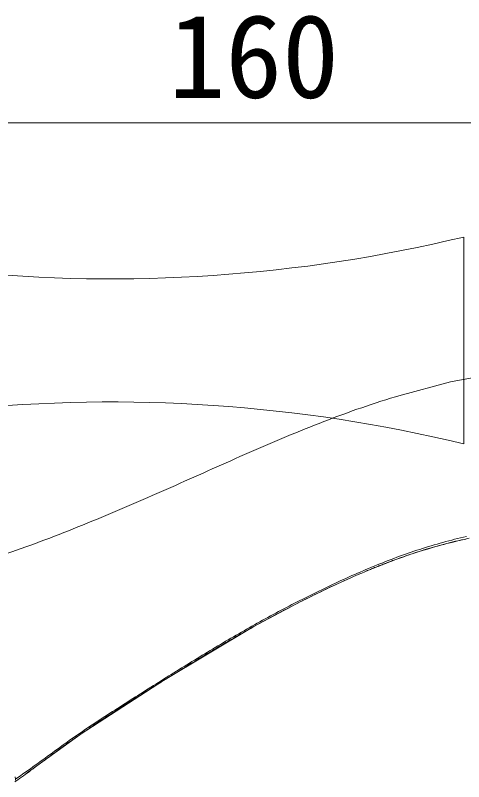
# Model space of a CAD drawing. Units: millimetres, scale not verified. Extents: x -300 to 302, y -412 to 405.
# Drawn here: x 140.5 to 187.7, y 86 to 166.7 of the extents above; entities that cross this region are included whole.
import ezdxf
from ezdxf.enums import TextEntityAlignment as Align

# ---------------------------------------------------------------- set-up
doc = ezdxf.new("R2010")
doc.units = ezdxf.units.MM
doc.header["$LTSCALE"] = 3
doc.layers.add('0-0', color=7, linetype='Continuous', lineweight=18)
doc.styles.add('ＭＳ ゴシック', font='')
doc.styles.get('ＭＳ ゴシック').set_extended_font_data('MS Gothic')

msp = doc.modelspace()

# ---------------------------------------------------------------- linework, layer by layer
at = {"layer": '0-0', "lineweight": 15}
msp.add_line((90.468, 155.349), (240.742, 155.349), dxfattribs=at)
at = {"layer": '0-0'}
for p, q in [((187.698, 121.556), (187.698, 143.332)), ((180.505, 126.512), (180.862, 126.621)), ((171.432, 105.385), (170.473, 104.904)), ((165.043, 101.998), (165.263, 102.121)), ((140.488, 86.242), (140.452, 86.483)), ((140.518, 86.042), (140.488, 86.242)), ((140.519, 86.035), (140.518, 86.042))]:
    msp.add_line(p, q, dxfattribs=at)
for points in [[(233.711, 116.083), (230.082, 119.656), (225.438, 123.074), (220.252, 125.859), (214.426, 128.038), (208.036, 129.47), (201.2, 129.978), (194.001, 129.498), (186.312, 128.083), (180.862, 126.621)], [(180.505, 126.512), (179.997, 126.356), (179.489, 126.197), (178.982, 126.035), (178.476, 125.871), (177.971, 125.704), (177.467, 125.534), (176.964, 125.362), (176.461, 125.188), (175.959, 125.011), (175.458, 124.832), (174.958, 124.65), (174.459, 124.467), (173.961, 124.281), (173.463, 124.093), (172.966, 123.903), (172.47, 123.711), (171.975, 123.517), (171.481, 123.321), (170.987, 123.123), (170.494, 122.923), (170.001, 122.722), (169.51, 122.519), (169.019, 122.315), (168.528, 122.109), (168.038, 121.902), (167.549, 121.693), (167.06, 121.484), (166.572, 121.273), (166.084, 121.062), (165.596, 120.849), (165.109, 120.636), (164.622, 120.422), (164.135, 120.207), (163.649, 119.992), (163.163, 119.777), (162.677, 119.561), (162.191, 119.345), (161.705, 119.128), (161.219, 118.912)], [(161.219, 118.912), (160.733, 118.695), (160.247, 118.479), (159.762, 118.262), (159.276, 118.045), (158.79, 117.829), (158.304, 117.613), (157.818, 117.397), (157.332, 117.181), (156.845, 116.966), (156.359, 116.751), (155.872, 116.536), (155.385, 116.322), (154.898, 116.109), (154.411, 115.896), (153.923, 115.684), (153.435, 115.472), (152.947, 115.261), (152.458, 115.05), (151.97, 114.841), (151.48, 114.632), (150.991, 114.424), (150.501, 114.217), (150.011, 114.01), (149.52, 113.805), (149.029, 113.601), (148.537, 113.398), (148.045, 113.196), (147.553, 112.996), (147.059, 112.796), (146.566, 112.598), (146.072, 112.402), (145.577, 112.207), (145.081, 112.013), (144.585, 111.822), (144.089, 111.631), (143.591, 111.443), (143.093, 111.256), (142.594, 111.071), (142.095, 110.888)], [(183.12, 110.256), (183.247, 110.296), (183.373, 110.335), (183.5, 110.375), (183.626, 110.414), (183.753, 110.452), (183.88, 110.491), (184.007, 110.529), (184.134, 110.567), (184.261, 110.604), (184.388, 110.642), (184.515, 110.678), (184.643, 110.715), (184.77, 110.751), (184.898, 110.787), (185.025, 110.823), (185.153, 110.858), (185.281, 110.893), (185.409, 110.928), (185.537, 110.962), (185.665, 110.996), (185.793, 111.03), (185.921, 111.063), (186.05, 111.096), (186.178, 111.129), (186.307, 111.161), (186.435, 111.193), (186.564, 111.225), (186.693, 111.256), (186.822, 111.287), (186.95, 111.317), (187.08, 111.347), (187.209, 111.377)], [(183.655, 110.408), (183.98, 110.506), (184.305, 110.602), (184.631, 110.696), (184.957, 110.788), (185.285, 110.877), (185.612, 110.965), (185.941, 111.05), (186.27, 111.133), (186.599, 111.214), (186.929, 111.293), (187.26, 111.368), (187.591, 111.442), (187.922, 111.512)], [(183.675, 110.635), (183.98, 110.73), (184.286, 110.823), (184.592, 110.914), (184.898, 111.003), (185.205, 111.09), (185.513, 111.176), (185.821, 111.259), (186.129, 111.341), (186.438, 111.421), (186.748, 111.498), (187.058, 111.574), (187.369, 111.647), (187.68, 111.718), (187.991, 111.787)], [(142.095, 110.888), (141.594, 110.707), (141.093, 110.529), (140.591, 110.352), (140.089, 110.178), (139.585, 110.007), (139.08, 109.84), (138.574, 109.675), (138.067, 109.514), (137.559, 109.358), (137.05, 109.205)], [(172.17, 105.915), (172.457, 106.055), (172.744, 106.195), (173.032, 106.333), (173.32, 106.471), (173.608, 106.608), (173.896, 106.744), (174.186, 106.879), (174.475, 107.014), (174.765, 107.147), (175.055, 107.28), (175.346, 107.412), (175.637, 107.542), (175.928, 107.672), (176.22, 107.801), (176.513, 107.929), (176.806, 108.056), (177.099, 108.182), (177.393, 108.307), (177.687, 108.43), (177.981, 108.553), (178.277, 108.674), (178.572, 108.795), (178.868, 108.914), (179.165, 109.032), (179.462, 109.149), (179.76, 109.264), (180.058, 109.378), (180.356, 109.491), (180.655, 109.602), (180.955, 109.712), (181.255, 109.821), (181.556, 109.928), (181.857, 110.034), (182.159, 110.138), (182.461, 110.241), (182.764, 110.342), (183.067, 110.441), (183.371, 110.539), (183.675, 110.635)], [(171.432, 105.385), (171.736, 105.535), (172.04, 105.685), (172.345, 105.834), (172.65, 105.982), (172.956, 106.129), (173.262, 106.275), (173.569, 106.42), (173.876, 106.564), (174.183, 106.707), (174.491, 106.85), (174.799, 106.991), (175.108, 107.131), (175.418, 107.27), (175.728, 107.408), (176.038, 107.545), (176.349, 107.681), (176.66, 107.815), (176.972, 107.949), (177.284, 108.081), (177.597, 108.212), (177.911, 108.341), (178.225, 108.47), (178.54, 108.596), (178.855, 108.722), (179.171, 108.846), (179.487, 108.968), (179.804, 109.089), (180.121, 109.208), (180.44, 109.326), (180.758, 109.442), (181.078, 109.557), (181.398, 109.669), (181.718, 109.78), (182.04, 109.89), (182.361, 109.997), (182.684, 110.103), (183.007, 110.206), (183.331, 110.308), (183.655, 110.408)], [(177.548, 108.198), (177.658, 108.244), (177.769, 108.29), (177.879, 108.335), (177.99, 108.381), (178.101, 108.426), (178.211, 108.471), (178.322, 108.516), (178.433, 108.561), (178.544, 108.606), (178.655, 108.65), (178.767, 108.695), (178.878, 108.739), (178.989, 108.783), (179.1, 108.826), (179.212, 108.87), (179.323, 108.913), (179.435, 108.957), (179.547, 109), (179.658, 109.043), (179.77, 109.085), (179.882, 109.128), (179.994, 109.17), (180.106, 109.212), (180.218, 109.254), (180.33, 109.296), (180.443, 109.337), (180.555, 109.378), (180.667, 109.419), (180.78, 109.46), (180.892, 109.501), (181.005, 109.541), (181.118, 109.582)], [(161.256, 99.942), (161.53, 100.106), (161.804, 100.27), (162.078, 100.433), (162.353, 100.595), (162.627, 100.758), (162.903, 100.919), (163.178, 101.08), (163.454, 101.241), (163.73, 101.401), (164.006, 101.56), (164.283, 101.719), (164.56, 101.877), (164.838, 102.035), (165.115, 102.192), (165.393, 102.349), (165.672, 102.505), (165.951, 102.66), (166.23, 102.815), (166.509, 102.969), (166.789, 103.122), (167.069, 103.275), (167.35, 103.427), (167.63, 103.579), (167.912, 103.73), (168.193, 103.88), (168.475, 104.03), (168.757, 104.179), (169.04, 104.328), (169.322, 104.475), (169.606, 104.622), (169.889, 104.769), (170.173, 104.915), (170.457, 105.06), (170.742, 105.204), (171.027, 105.348), (171.312, 105.491), (171.598, 105.633), (171.884, 105.774), (172.17, 105.915)], [(171.43, 105.388), (171.476, 105.411), (171.632, 105.488)], [(142.109, 87.174), (147.4, 91.015), (156.067, 96.614), (165.525, 102.266), (170.473, 104.904)], [(156.613, 96.954), (156.827, 97.087), (157.041, 97.22), (157.255, 97.353), (157.469, 97.485), (157.683, 97.618), (157.898, 97.75), (158.112, 97.883), (158.326, 98.015), (158.541, 98.147), (158.756, 98.278), (158.971, 98.41), (159.185, 98.542), (159.4, 98.673), (159.615, 98.804), (159.831, 98.935), (160.046, 99.066), (160.261, 99.196), (160.477, 99.327), (160.693, 99.457), (160.909, 99.587), (161.125, 99.716), (161.341, 99.846), (161.557, 99.975), (161.774, 100.103), (161.99, 100.232), (162.207, 100.36), (162.424, 100.488), (162.641, 100.616), (162.859, 100.743), (163.076, 100.87), (163.294, 100.997), (163.512, 101.123), (163.73, 101.249), (163.949, 101.375), (164.167, 101.5), (164.386, 101.625), (164.605, 101.749), (164.824, 101.874), (165.043, 101.998)], [(150.701, 93.349), (150.969, 93.522), (151.238, 93.695), (151.506, 93.868), (151.775, 94.04), (152.044, 94.212), (152.313, 94.383), (152.582, 94.555), (152.851, 94.726), (153.12, 94.897), (153.39, 95.068), (153.659, 95.239), (153.929, 95.409), (154.199, 95.58), (154.469, 95.75), (154.739, 95.92), (155.009, 96.09), (155.279, 96.259), (155.55, 96.429), (155.82, 96.598), (156.091, 96.768), (156.361, 96.937), (156.632, 97.105), (156.903, 97.274), (157.174, 97.443), (157.445, 97.611), (157.716, 97.779), (157.988, 97.947), (158.259, 98.115), (158.531, 98.282), (158.802, 98.45), (159.074, 98.617), (159.346, 98.784), (159.619, 98.95), (159.891, 99.116), (160.163, 99.282), (160.436, 99.448), (160.709, 99.613), (160.983, 99.778), (161.256, 99.942)], [(153.709, 95.133), (153.886, 95.245), (154.063, 95.357), (154.24, 95.469)], [(147.248, 90.911), (147.383, 91.004), (147.518, 91.097), (147.653, 91.189), (147.789, 91.282), (147.924, 91.374), (148.06, 91.466), (148.196, 91.558), (148.332, 91.65), (148.468, 91.741), (148.604, 91.833), (148.779, 91.949), (148.953, 92.065), (149.128, 92.181), (149.303, 92.297), (149.478, 92.412), (149.653, 92.527), (149.828, 92.642), (150.003, 92.757), (150.179, 92.871), (150.355, 92.986), (150.531, 93.1), (150.706, 93.214), (150.882, 93.328), (151.059, 93.441), (151.235, 93.555), (151.411, 93.668), (151.587, 93.781), (151.764, 93.895), (151.94, 94.008), (152.117, 94.121), (152.293, 94.234), (152.47, 94.346), (152.647, 94.459), (152.824, 94.572), (153, 94.684), (153.177, 94.797), (153.354, 94.909), (153.531, 95.021), (153.709, 95.133)], [(140.488, 86.242), (140.751, 86.423), (141.013, 86.604), (141.275, 86.787), (141.536, 86.97), (141.797, 87.154), (142.057, 87.339), (142.316, 87.525), (142.576, 87.711), (142.834, 87.898), (143.093, 88.085), (143.351, 88.273), (143.609, 88.461), (143.866, 88.649), (144.124, 88.837), (144.382, 89.025), (144.64, 89.213), (144.898, 89.401), (145.156, 89.588), (145.415, 89.775), (145.674, 89.961), (145.934, 90.146), (146.194, 90.331), (146.456, 90.514), (146.717, 90.697), (146.98, 90.878), (147.243, 91.059), (147.506, 91.239), (147.77, 91.418), (148.035, 91.597), (148.3, 91.774), (148.565, 91.952), (148.831, 92.128), (149.097, 92.304), (149.364, 92.479), (149.631, 92.654), (149.898, 92.829), (150.165, 93.003), (150.433, 93.176), (150.701, 93.349)], [(142.107, 87.176), (142.205, 87.248), (142.337, 87.344), (142.47, 87.441), (142.602, 87.538), (142.735, 87.635), (142.867, 87.732), (142.999, 87.829), (143.131, 87.926), (143.263, 88.023), (143.395, 88.121), (143.527, 88.218), (143.659, 88.316), (143.791, 88.414), (143.922, 88.511), (144.054, 88.609), (144.186, 88.706), (144.318, 88.804), (144.45, 88.902), (144.582, 88.999), (144.714, 89.097), (144.846, 89.194), (144.978, 89.291), (145.11, 89.388), (145.242, 89.485), (145.375, 89.582), (145.508, 89.678), (145.641, 89.774), (145.774, 89.87), (145.907, 89.966), (146.04, 90.062), (146.174, 90.157), (146.307, 90.252), (146.441, 90.347), (146.575, 90.441), (146.709, 90.536), (146.844, 90.63), (146.978, 90.724), (147.113, 90.817), (147.248, 90.911)], [(140.435, 85.976), (140.519, 86.035)]]:
    msp.add_lwpolyline(points, dxfattribs=at)
for centre, radius, start, end in [((150.572, 297.423), 158.5, 264.21517, 283.54653), ((150.572, -32.535), 158.5, 76.45347, 95.78483), ((196.637, 70.133), 42.308, 101.39369, 102.87654), ((201.566, 52.167), 60.947, 107.61637, 109.60291), ((213.405, 22.464), 92.93, 112.69692, 114.54524), ((222.671, 2.358), 115.068, 114.58309, 116.33095), ((228.299, -9.067), 127.805, 116.42122, 116.90167), ((235.056, -22.126), 142.507, 116.94896, 119.32436), ((387.168, -273.94), 436.713, 121.86596, 122.2332), ((76.915, 176.797), 110.823, 305.02338, 306.03294), ((75.509, 178.51), 113.04, 305.10719, 306.09855)]:
    msp.add_arc(centre, radius, start, end, dxfattribs=at)

# ---------------------------------------------------------------- texts
at = {"layer": '0-0', "style": 'ＭＳ ゴシック'}
msp.add_text('160', height=8.798, dxfattribs=at).set_placement((156.605, 155.349), align=Align.BOTTOM_LEFT)

doc.saveas('drawing.dxf')
